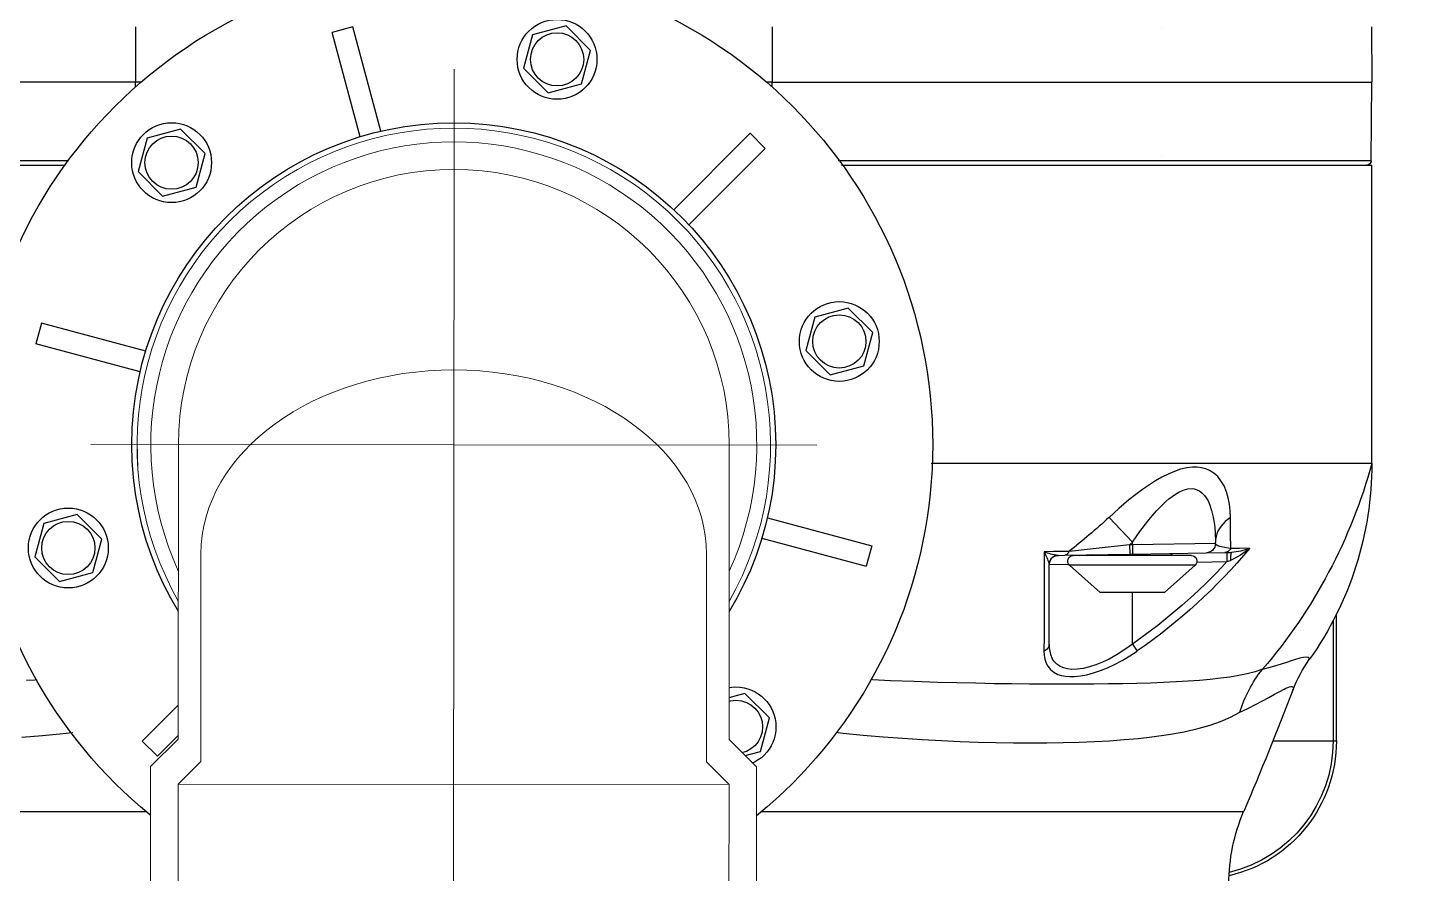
# Model space of a CAD drawing. Header units: millimetres. Extents: x -294625 to 2136527, y -251383 to 128331.
# Drawn here: x 1087771.5 to 1087920.7, y -78308.9 to -78217.3 of the extents above; entities that cross this region are included whole.
import ezdxf

# ---------------------------------------------------------------- set-up
doc = ezdxf.new("R2010")
doc.units = ezdxf.units.MM
doc.set_wipeout_variables(frame=1)
doc.linetypes.add('CENTER2', pattern=[28.575, 19.05, -3.175, 3.175, -3.175])
doc.layers.add('0.06 Trả nước', color=3, linetype='Continuous')
for name, color, linetype, lineweight in [('duong bao khuat', 251, 'Continuous', 0), ('Duong tam', 32, 'CENTER2', 0), ('Net manh', 54, 'Continuous', 0), ('Phu kien uPVC', 3, 'Continuous', 0)]:
    doc.layers.add(name, color=color, linetype=linetype, lineweight=lineweight)

# ---------------------------------------------------------------- blocks, each defined once
blk = doc.blocks.new('MB bom')
at = {"color": 8, "linetype": 'Continuous'}
for p, q in [((-199110.45, 638677.49), (-199110.45, 638737.04)), ((-199110.45, 638737.04), (-199078.15, 638737.04)), ((-199078.15, 638672.04), (-199078.15, 638737.04)), ((-199077.66, 638736.97), (-199069.15, 638737.04)), ((-199077.66, 638736.97), (-199077.66, 638672.04)), ((-199069.15, 638672.04), (-199069.15, 638737.04)), ((-199063.15, 638736.99), (-199069.15, 638737.04)), ((-199140.55, 638733.19), (-199126.82, 638733.19)), ((-199140.55, 638732.83), (-199140.55, 638733.19)), ((-199127.51, 638732.83), (-199140.55, 638732.83)), ((-199140.55, 638726.31), (-199140.55, 638732.83)), ((-199131.73, 638730.26), (-199131.58, 638730.24)), ((-199131.73, 638730.26), (-199131.73, 638730.26)), ((-199131.73, 638730.26), (-199131.73, 638730.26)), ((-199131.58, 638729.24), (-199131.72, 638728.76)), ((-199131.58, 638730.24), (-199131.49, 638730.13)), ((-199131.49, 638729.63), (-199131.58, 638729.24)), ((-199131.49, 638730.13), (-199131.45, 638729.93)), ((-199131.45, 638729.93), (-199131.49, 638729.63)), ((-199134.92, 638728.52), (-199135.06, 638728.48)), ((-199134.94, 638727.52), (-199134.84, 638727.73)), ((-199134.81, 638728.53), (-199134.92, 638728.52)), ((-199134.84, 638727.73), (-199134.76, 638727.92)), ((-199134.72, 638728.51), (-199134.81, 638728.53)), ((-199134.76, 638727.92), (-199134.7, 638728.1)), ((-199134.67, 638728.45), (-199134.72, 638728.51)), ((-199134.7, 638728.1), (-199134.66, 638728.25)), ((-199134.65, 638728.37), (-199134.67, 638728.45)), ((-199134.66, 638728.25), (-199134.65, 638728.37)), ((-199132.03, 638727.77), (-199132.21, 638727.2)), ((-199131.86, 638728.29), (-199132.03, 638727.77)), ((-199131.72, 638728.76), (-199131.86, 638728.29)), ((-199135.84, 638725.86), (-199135.49, 638726.49)), ((-199135.49, 638726.49), (-199135.19, 638727.05)), ((-199135.19, 638727.05), (-199134.94, 638727.52)), ((-199132.5, 638726.24), (-199132.8, 638725.17)), ((-199132.21, 638727.2), (-199132.5, 638726.24)), ((-199136.61, 638724.42), (-199136.21, 638725.17)), ((-199136.21, 638725.17), (-199135.84, 638725.86)), ((-199132.77, 638725.19), (-199133.04, 638724.39)), ((-199132.8, 638725.17), (-199132.77, 638725.19)), ((-199132.77, 638725.19), (-199132.77, 638725.19)), ((-199137.44, 638722.74), (-199137.02, 638723.61)), ((-199137.02, 638723.61), (-199136.61, 638724.42)), ((-199133.27, 638723.53), (-199133.46, 638722.63)), ((-199133.04, 638724.39), (-199133.27, 638723.53)), ((-199119.66, 638723.79), (-199119.68, 638722.7)), ((-199148.21, 638641.95), (-199148.21, 638723.14)), ((-199138.43, 638720.62), (-199137.97, 638721.7)), ((-199137.97, 638721.7), (-199137.44, 638722.74)), ((-199133.46, 638722.63), (-199133.62, 638721.65)), ((-199121.11, 638721.33), (-199120.98, 638721.71)), ((-199120.8, 638721.71), (-199120.98, 638721.71)), ((-199120.64, 638721.72), (-199120.8, 638721.71)), ((-199120.49, 638721.73), (-199120.64, 638721.72)), ((-199120.36, 638721.75), (-199120.49, 638721.73)), ((-199120.25, 638721.76), (-199120.36, 638721.75)), ((-199120.17, 638721.79), (-199120.25, 638721.76)), ((-199120.12, 638721.81), (-199120.17, 638721.79)), ((-199120.11, 638721.83), (-199120.12, 638721.81)), ((-199120.12, 638721.09), (-199120.11, 638721.83)), ((-199119.79, 638721.68), (-199119.87, 638721.61)), ((-199119.7, 638721.74), (-199119.79, 638721.68)), ((-199119.68, 638722.7), (-199119.7, 638721.74)), ((-199119.7, 638721.74), (-199118.05, 638721.73)), ((-199119.7, 638721.74), (-199119.63, 638721.26)), ((-199118.05, 638721.73), (-199116.31, 638721.72)), ((-199116.31, 638721.72), (-199116.53, 638721.42)), ((-199116.31, 638721.72), (-199115.59, 638721.69)), ((-199115.59, 638721.69), (-199114.88, 638721.61)), ((-199138.83, 638719.5), (-199138.43, 638720.62)), ((-199133.76, 638720.62), (-199133.88, 638719.53)), ((-199133.62, 638721.65), (-199133.76, 638720.62)), ((-199121.17, 638718.07), (-199121.11, 638721.33)), ((-199120.12, 638721.31), (-199121.11, 638721.33)), ((-199120.15, 638719.1), (-199120.12, 638721.09)), ((-199120.11, 638721.19), (-199120.12, 638721.09)), ((-199120.09, 638721.28), (-199120.11, 638721.19)), ((-199120.05, 638721.37), (-199120.09, 638721.28)), ((-199120.01, 638721.46), (-199120.05, 638721.37)), ((-199119.95, 638721.54), (-199120.01, 638721.46)), ((-199119.87, 638721.61), (-199119.95, 638721.54)), ((-199119.63, 638721.26), (-199119.55, 638720.87)), ((-199119.55, 638720.87), (-199119.47, 638720.57)), ((-199119.47, 638720.57), (-199119.39, 638720.34)), ((-199119.39, 638720.34), (-199119.3, 638720.18)), ((-199119.3, 638720.18), (-199119.21, 638720.09)), ((-199118.11, 638720.24), (-199118.4, 638720.15)), ((-199117.82, 638720.36), (-199118.11, 638720.24)), ((-199117.53, 638720.51), (-199117.82, 638720.36)), ((-199117.26, 638720.69), (-199117.53, 638720.51)), ((-199117, 638720.91), (-199117.26, 638720.69)), ((-199116.76, 638721.15), (-199117, 638720.91)), ((-199116.53, 638721.42), (-199116.76, 638721.15)), ((-199114.88, 638721.61), (-199114.2, 638721.48)), ((-199114.2, 638721.48), (-199113.53, 638721.28)), ((-199113.53, 638721.28), (-199112.91, 638721.02)), ((-199112.91, 638721.02), (-199112.34, 638720.68)), ((-199112.34, 638720.68), (-199111.9, 638720.33)), ((-199111.9, 638720.33), (-199111.53, 638719.92)), ((-199139.17, 638718.32), (-199138.83, 638719.5)), ((-199133.88, 638719.53), (-199133.98, 638718.36)), ((-199120.29, 638711.1), (-199120.15, 638719.1)), ((-199119.15, 638720.08), (-199119.29, 638711.08)), ((-199119.21, 638720.09), (-199119.15, 638720.08)), ((-199119.15, 638720.08), (-199119.01, 638720.08)), ((-199118.7, 638720.1), (-199119.01, 638720.08)), ((-199117.9, 638720.05), (-199119.01, 638720.08)), ((-199118.4, 638720.15), (-199118.7, 638720.1)), ((-199117.09, 638719.97), (-199117.9, 638720.05)), ((-199116.3, 638719.85), (-199117.09, 638719.97)), ((-199115.56, 638719.67), (-199116.3, 638719.85)), ((-199114.87, 638719.43), (-199115.56, 638719.67)), ((-199114.53, 638719.28), (-199114.87, 638719.43)), ((-199114.21, 638719.09), (-199114.53, 638719.28)), ((-199113.93, 638718.89), (-199114.21, 638719.09)), ((-199113.68, 638718.65), (-199113.93, 638718.89)), ((-199111.53, 638719.92), (-199111.22, 638719.44)), ((-199111.22, 638719.44), (-199111.05, 638719.03)), ((-199111.05, 638719.03), (-199110.94, 638718.58)), ((-199139.55, 638716.7), (-199139.17, 638718.32)), ((-199133.98, 638718.36), (-199134.07, 638717.12)), ((-199121.5, 638717.88), (-199124.45, 638714.58)), ((-199121.5, 638717.88), (-199121.5, 638704.28)), ((-199120.45, 638717.48), (-199120.45, 638704.68)), ((-199113.44, 638718.34), (-199113.68, 638718.65)), ((-199113.28, 638717.99), (-199113.44, 638718.34)), ((-199113.22, 638717.77), (-199113.28, 638717.99)), ((-199113.19, 638717.55), (-199113.22, 638717.77)), ((-199113.22, 638717.08), (-199113.19, 638717.55)), ((-199110.87, 638717.6), (-199110.95, 638716.97)), ((-199110.94, 638718.58), (-199110.88, 638718.1)), ((-199110.88, 638718.1), (-199110.87, 638717.6)), ((-199139.86, 638714.99), (-199139.55, 638716.7)), ((-199134.15, 638715.83), (-199134.21, 638714.46)), ((-199134.07, 638717.12), (-199134.15, 638715.83)), ((-199114.05, 638715.39), (-199113.8, 638715.74)), ((-199113.8, 638715.74), (-199113.59, 638716.1)), ((-199113.59, 638716.1), (-199113.36, 638716.59)), ((-199113.36, 638716.59), (-199113.22, 638717.08)), ((-199111.1, 638716.31), (-199111.33, 638715.64)), ((-199110.95, 638716.97), (-199111.1, 638716.31)), ((-199140.11, 638713.19), (-199139.86, 638714.99)), ((-199134.21, 638714.46), (-199134.27, 638713.03)), ((-199124.45, 638714.58), (-199124.45, 638707.58)), ((-199115.62, 638713.7), (-199115.1, 638714.2)), ((-199115.1, 638714.2), (-199114.6, 638714.72)), ((-199114.6, 638714.72), (-199114.32, 638715.05)), ((-199114.32, 638715.05), (-199114.05, 638715.39)), ((-199111.96, 638714.28), (-199112.35, 638713.59)), ((-199111.62, 638714.96), (-199111.96, 638714.28)), ((-199111.33, 638715.64), (-199111.62, 638714.96)), ((-199077.04, 638714.2), (-199077.04, 638714.2)), ((-199063.29, 638714.2), (-199063.29, 638714.2)), ((-199140.28, 638711.72), (-199140.11, 638713.19)), ((-199134.27, 638713.03), (-199134.31, 638711.55)), ((-199117.85, 638711.9), (-199116.72, 638712.77)), ((-199116.72, 638712.77), (-199116.16, 638713.23)), ((-199116.16, 638713.23), (-199115.62, 638713.7)), ((-199112.78, 638712.92), (-199113.3, 638712.17)), ((-199112.35, 638713.59), (-199112.78, 638712.92)), ((-199140.41, 638710.19), (-199140.28, 638711.72)), ((-199134.31, 638711.55), (-199134.34, 638710.05)), ((-199131.33, 638710.79), (-199130.8, 638711.6)), ((-199130.05, 638711.08), (-199130.8, 638711.6)), ((-199119.01, 638711.08), (-199117.85, 638711.9)), ((-199113.84, 638711.44), (-199114.42, 638710.71)), ((-199113.3, 638712.17), (-199113.84, 638711.44)), ((-199140.53, 638708.61), (-199140.41, 638710.19)), ((-199134.34, 638710.05), (-199134.37, 638708.51)), ((-199132.26, 638709.14), (-199131.82, 638709.97)), ((-199131.82, 638709.97), (-199131.33, 638710.79)), ((-199130.65, 638710.26), (-199131.19, 638709.42)), ((-199130.05, 638711.08), (-199130.65, 638710.26)), ((-199130.05, 638711.08), (-199124.45, 638711.08)), ((-199120.42, 638703.76), (-199120.3, 638710.79)), ((-199120.3, 638710.79), (-199120.29, 638711.1)), ((-199119.3, 638710.77), (-199120.3, 638710.79)), ((-199119.29, 638711.08), (-199120.29, 638711.1)), ((-199119.41, 638709.78), (-199119.51, 638708.78)), ((-199119.3, 638710.77), (-199119.41, 638709.78)), ((-199119.29, 638711.08), (-199119.3, 638710.77)), ((-199119.3, 638710.77), (-199119.01, 638711.08)), ((-199119.29, 638711.08), (-199119.01, 638711.08)), ((-199116.32, 638708.55), (-199119.01, 638711.08)), ((-199114.42, 638710.71), (-199115.35, 638709.61)), ((-199140.62, 638706.98), (-199140.53, 638708.61)), ((-199134.37, 638708.51), (-199134.39, 638706.91)), ((-199132.92, 638707.62), (-199132.62, 638708.38)), ((-199132.62, 638708.38), (-199132.26, 638709.14)), ((-199131.68, 638708.56), (-199132.02, 638707.85)), ((-199131.19, 638709.42), (-199131.68, 638708.56)), ((-199119.51, 638708.78), (-199119.62, 638707.8)), ((-199115.35, 638709.61), (-199116.32, 638708.55)), ((-199140.68, 638705.3), (-199140.62, 638706.98)), ((-199134.39, 638706.91), (-199134.4, 638705.25)), ((-199133.37, 638706.15), (-199133.18, 638706.87)), ((-199133.18, 638706.87), (-199132.92, 638707.62)), ((-199132.31, 638707.13), (-199132.53, 638706.43)), ((-199132.02, 638707.85), (-199132.31, 638707.13)), ((-199124.45, 638707.58), (-199121.5, 638704.28)), ((-199119.72, 638706.83), (-199119.83, 638705.87)), ((-199119.62, 638707.8), (-199119.72, 638706.83)), ((-199140.73, 638703.57), (-199140.68, 638705.3)), ((-199134.4, 638705.25), (-199134.4, 638703.54)), ((-199133.57, 638704.81), (-199133.5, 638705.46)), ((-199133.5, 638705.46), (-199133.37, 638706.15)), ((-199132.69, 638705.76), (-199132.78, 638705.11)), ((-199132.53, 638706.43), (-199132.69, 638705.76)), ((-199119.83, 638705.87), (-199119.93, 638704.93)), ((-199133.58, 638704.3), (-199133.57, 638704.81)), ((-199133.54, 638703.82), (-199133.58, 638704.3)), ((-199133.46, 638703.39), (-199133.54, 638703.82)), ((-199132.78, 638705.11), (-199132.79, 638704.51)), ((-199132.79, 638704.51), (-199132.74, 638704.04)), ((-199132.74, 638704.04), (-199132.63, 638703.61)), ((-199121.43, 638702.08), (-199121.4, 638704.19)), ((-199120.43, 638703.03), (-199120.42, 638703.76)), ((-199120.41, 638703.82), (-199120.42, 638703.76)), ((-199120.39, 638703.88), (-199120.41, 638703.82)), ((-199120.36, 638703.95), (-199120.39, 638703.88)), ((-199120.31, 638704.01), (-199120.36, 638703.95)), ((-199120.25, 638704.06), (-199120.31, 638704.01)), ((-199120.18, 638704.11), (-199120.25, 638704.06)), ((-199120.1, 638704.16), (-199120.18, 638704.11)), ((-199120.01, 638704.2), (-199120.1, 638704.16)), ((-199120.01, 638704.2), (-199120.03, 638702.52)), ((-199119.93, 638704.93), (-199120.01, 638704.2)), ((-199140.76, 638701.82), (-199140.73, 638703.57)), ((-199134.4, 638703.54), (-199134.4, 638701.78)), ((-199133.34, 638703), (-199133.46, 638703.39)), ((-199133.11, 638702.56), (-199133.34, 638703)), ((-199132.82, 638702.19), (-199133.11, 638702.56)), ((-199132.63, 638703.61), (-199132.46, 638703.23)), ((-199132.46, 638703.23), (-199132.24, 638702.91)), ((-199132.24, 638702.91), (-199131.98, 638702.65)), ((-199131.98, 638702.65), (-199131.67, 638702.43)), ((-199131.67, 638702.43), (-199131.19, 638702.23)), ((-199120.82, 638702.26), (-199120.97, 638702.17)), ((-199120.69, 638702.38), (-199120.82, 638702.26)), ((-199120.58, 638702.52), (-199120.69, 638702.38)), ((-199120.5, 638702.68), (-199120.58, 638702.52)), ((-199120.45, 638702.85), (-199120.5, 638702.68)), ((-199120.44, 638702.99), (-199120.45, 638702.85)), ((-199120.43, 638703.03), (-199120.44, 638702.99)), ((-199120.03, 638702.52), (-199120.05, 638701.51)), ((-199140.77, 638700.02), (-199140.76, 638701.82)), ((-199134.4, 638701.78), (-199134.39, 638699.93)), ((-199132.46, 638701.91), (-199132.82, 638702.19)), ((-199132.1, 638701.73), (-199132.46, 638701.91)), ((-199131.7, 638701.6), (-199132.1, 638701.73)), ((-199131.26, 638701.53), (-199131.7, 638701.6)), ((-199130.8, 638701.5), (-199131.26, 638701.53)), ((-199131.19, 638702.23), (-199130.64, 638702.12)), ((-199130.74, 638701.63), (-199130.8, 638701.5)), ((-199129.18, 638701.51), (-199130.8, 638701.5)), ((-199130.67, 638701.74), (-199130.74, 638701.63)), ((-199130.59, 638701.84), (-199130.67, 638701.74)), ((-199130.64, 638702.12), (-199130.05, 638702.08)), ((-199130.5, 638701.92), (-199130.59, 638701.84)), ((-199130.39, 638701.99), (-199130.5, 638701.92)), ((-199130.28, 638702.04), (-199130.39, 638701.99)), ((-199130.17, 638702.07), (-199130.28, 638702.04)), ((-199130.05, 638702.08), (-199130.17, 638702.07)), ((-199130.05, 638702.08), (-199121.43, 638702.08)), ((-199127.47, 638701.51), (-199129.18, 638701.51)), ((-199125.72, 638701.51), (-199127.47, 638701.51)), ((-199123.88, 638701.51), (-199125.72, 638701.51)), ((-199121.96, 638701.51), (-199123.88, 638701.51)), ((-199120.46, 638701.51), (-199121.96, 638701.51)), ((-199121.3, 638702.06), (-199121.43, 638702.08)), ((-199121.13, 638702.1), (-199121.3, 638702.06)), ((-199120.97, 638702.17), (-199121.13, 638702.1)), ((-199120.05, 638701.51), (-199120.46, 638701.51)), ((-199140.75, 638698.18), (-199140.77, 638700.02)), ((-199134.39, 638699.93), (-199134.37, 638698.03)), ((-199140.72, 638696.3), (-199140.75, 638698.18)), ((-199134.37, 638698.03), (-199134.34, 638696.09)), ((-199140.67, 638694.38), (-199140.72, 638696.3)), ((-199134.34, 638696.09), (-199134.3, 638694.09)), ((-199140.61, 638692.42), (-199140.67, 638694.38)), ((-199134.3, 638694.09), (-199134.25, 638692.04)), ((-199140.51, 638690.38), (-199140.61, 638692.42)), ((-199134.25, 638692.04), (-199134.2, 638689.95)), ((-199140.4, 638688.31), (-199140.51, 638690.38)), ((-199134.2, 638689.95), (-199134.12, 638687.44)), ((-199140.26, 638686.2), (-199140.4, 638688.31)), ((-199134.12, 638687.44), (-199134.02, 638684.87)), ((-199140.1, 638684.07), (-199140.26, 638686.2)), ((-199134.02, 638684.87), (-199133.9, 638682.25)), ((-199139.91, 638681.91), (-199140.1, 638684.07)), ((-199139.69, 638679.72), (-199139.91, 638681.91)), ((-199133.9, 638682.25), (-199133.76, 638679.59)), ((-199139.43, 638677.54), (-199139.69, 638679.72)), ((-199133.76, 638679.59), (-199133.58, 638676.87)), ((-199139.14, 638675.34), (-199139.43, 638677.54)), ((-199133.58, 638676.87), (-199133.37, 638674.1)), ((-199111.72, 638676.4), (-199111.76, 638676.9)), ((-199111.3, 638677.44), (-199111.3, 638677.38)), ((-199111.3, 638677.38), (-199111.28, 638677.22)), ((-199111.28, 638677.22), (-199111.26, 638676.97)), ((-199111.26, 638676.97), (-199111.24, 638676.66)), ((-199101.76, 638676.82), (-199101.74, 638676.95)), ((-199101.74, 638676.95), (-199101.74, 638676.97)), ((-199111.22, 638676.44), (-199111.72, 638676.4)), ((-199111.71, 638676.2), (-199111.72, 638676.4)), ((-199111.24, 638676.66), (-199111.22, 638676.44)), ((-199111.22, 638676.44), (-199111.21, 638676.24)), ((-199111.19, 638675.94), (-199111.21, 638676.24)), ((-199102, 638675.5), (-199101.95, 638675.79)), ((-199101.95, 638675.79), (-199101.91, 638675.99)), ((-199101.91, 638675.99), (-199101.85, 638676.32)), ((-199101.42, 638675.9), (-199101.91, 638675.99)), ((-199101.85, 638676.32), (-199101.8, 638676.6)), ((-199101.8, 638676.6), (-199101.76, 638676.82)), ((-199101.42, 638675.9), (-199101.45, 638675.7)), ((-199101.33, 638676.39), (-199101.42, 638675.9)), ((-199138.8, 638673.12), (-199139.14, 638675.34)), ((-199133.37, 638674.1), (-199133.11, 638671.28)), ((-199122.34, 638675.02), (-199122.35, 638675.05)), ((-199122.3, 638674.9), (-199122.34, 638675.02)), ((-199122.22, 638674.7), (-199122.3, 638674.9)), ((-199122.12, 638674.42), (-199122.22, 638674.7)), ((-199122.01, 638674.11), (-199122.12, 638674.42)), ((-199121.54, 638674.28), (-199122.01, 638674.11)), ((-199121.94, 638673.92), (-199122.01, 638674.11)), ((-199121.84, 638673.64), (-199121.94, 638673.92)), ((-199121.71, 638674.75), (-199121.54, 638674.28)), ((-199121.54, 638674.28), (-199121.47, 638674.09)), ((-199138.41, 638670.91), (-199138.8, 638673.12)), ((-199091.94, 638672.65), (-199091.85, 638672.83)), ((-199091.85, 638672.83), (-199091.64, 638673.28)), ((-199091.4, 638672.62), (-199091.85, 638672.83)), ((-199091.49, 638672.44), (-199091.62, 638672.17)), ((-199091.4, 638672.62), (-199091.49, 638672.44)), ((-199091.31, 638672.82), (-199091.4, 638672.62)), ((-199091.17, 638673.1), (-199091.31, 638672.82)), ((-199091.06, 638673.32), (-199091.17, 638673.1)), ((-199090.99, 638673.47), (-199091.06, 638673.32)), ((-199090.97, 638673.52), (-199090.99, 638673.47)), ((-199137.96, 638668.68), (-199138.41, 638670.91)), ((-199133.11, 638671.28), (-199132.87, 638669.22)), ((-199088.21, 638672.04), (-199078.15, 638672.04)), ((-199078.15, 638663.65), (-199078.15, 638672.04)), ((-199077.66, 638672.04), (-199078.15, 638672.04)), ((-199077.66, 638672.04), (-199069.15, 638672.04)), ((-199077.66, 638672.04), (-199077.66, 638663.07)), ((-199069.15, 638672.04), (-199069.15, 638644.99)), ((-199063.15, 638672.04), (-199069.15, 638672.04)), ((-199130.71, 638669.56), (-199131, 638669.97)), ((-199130.87, 638670.67), (-199130.84, 638670.62)), ((-199130.84, 638670.62), (-199130.74, 638670.49)), ((-199130.74, 638670.49), (-199130.6, 638670.28)), ((-199130.3, 638669.84), (-199130.71, 638669.56)), ((-199130.6, 638669.4), (-199130.71, 638669.56)), ((-199130.6, 638670.28), (-199130.43, 638670.03)), ((-199130.43, 638670.03), (-199130.3, 638669.84)), ((-199130.3, 638669.84), (-199130.19, 638669.68)), ((-199130.02, 638669.43), (-199130.19, 638669.68)), ((-199137.43, 638666.46), (-199137.96, 638668.68)), ((-199083.35, 638667.82), (-199083.16, 638668.05)), ((-199083.16, 638668.05), (-199083.02, 638668.22)), ((-199083.02, 638668.22), (-199082.94, 638668.32)), ((-199082.94, 638668.32), (-199082.92, 638668.33)), ((-199137.21, 638665.32), (-199137.43, 638666.46)), ((-199083.69, 638667.42), (-199083.88, 638667.18)), ((-199083.69, 638667.42), (-199083.56, 638667.57)), ((-199083.56, 638667.57), (-199083.35, 638667.82)), ((-199083.18, 638667.24), (-199083.56, 638667.57)), ((-199083.18, 638667.24), (-199083.31, 638667.09)), ((-199082.86, 638667.63), (-199083.18, 638667.24)), ((-199139.22, 638663.06), (-199139.24, 638663.07)), ((-199139.13, 638662.97), (-199139.22, 638663.06)), ((-199138.96, 638662.83), (-199139.13, 638662.97)), ((-199138.73, 638662.64), (-199138.96, 638662.83)), ((-199138.48, 638662.43), (-199138.73, 638662.64)), ((-199138.53, 638663.13), (-199138.15, 638662.81)), ((-199138.15, 638662.81), (-199138.48, 638662.43)), ((-199138.33, 638662.3), (-199138.48, 638662.43)), ((-199138.09, 638662.11), (-199138.33, 638662.3)), ((-199138.15, 638662.81), (-199138, 638662.68)), ((-199076.6, 638659.69), (-199076.43, 638659.8)), ((-199076.31, 638659.28), (-199076.56, 638659.11)), ((-199076.43, 638659.8), (-199076.02, 638660.09)), ((-199076.15, 638659.39), (-199076.43, 638659.8)), ((-199076.15, 638659.39), (-199076.31, 638659.28)), ((-199075.97, 638659.52), (-199076.15, 638659.39)), ((-199075.71, 638659.69), (-199075.97, 638659.52)), ((-199075.5, 638659.84), (-199075.71, 638659.69)), ((-199075.37, 638659.93), (-199075.5, 638659.84)), ((-199075.32, 638659.96), (-199075.37, 638659.93)), ((-199102.96, 638657.8), (-199103.18, 638654.52)), ((-199101.64, 638657.4), (-199101.64, 638639.04)), ((-199144.43, 638655.02), (-199144.38, 638655)), ((-199144.38, 638655), (-199144.23, 638654.93)), ((-199144.23, 638654.93), (-199144.01, 638654.82)), ((-199144.01, 638654.82), (-199143.72, 638654.69)), ((-199143.53, 638654.59), (-199143.74, 638654.14)), ((-199143.72, 638654.69), (-199143.53, 638654.59)), ((-199143.53, 638654.59), (-199143.35, 638654.51)), ((-199143.08, 638654.37), (-199143.35, 638654.51)), ((-199119.59, 638654.52), (-199118.78, 638655.82)), ((-199119.57, 638655.25), (-199119.59, 638654.52)), ((-199103.18, 638654.52), (-199119.59, 638654.52)), ((-199119.57, 638655.35), (-199119.57, 638655.25)), ((-199103.18, 638654.52), (-199103.18, 638639.04)), ((-199098.14, 638639.04), (-199098.14, 638655.84)), ((-199097.95, 638655.73), (-199097.95, 638619.35)), ((-199143.74, 638654.14), (-199144.19, 638654.35)), ((-199143.56, 638654.05), (-199143.74, 638654.14)), ((-199095.95, 638629.84), (-199095.95, 638654.42)), ((-199072.07, 638651.03), (-199072.35, 638650.93)), ((-199072.07, 638651.03), (-199071.88, 638651.1)), ((-199071.72, 638650.63), (-199071.9, 638650.56)), ((-199071.88, 638651.1), (-199071.57, 638651.21)), ((-199071.72, 638650.63), (-199071.88, 638651.1)), ((-199071.25, 638650.8), (-199071.72, 638650.63)), ((-199071.57, 638651.21), (-199071.3, 638651.31)), ((-199071.3, 638651.31), (-199071.09, 638651.39)), ((-199071.09, 638651.39), (-199070.97, 638651.43)), ((-199070.97, 638651.43), (-199070.94, 638651.44)), ((-199126.2, 638626.32), (-199126.2, 638648.76)), ((-199126.65, 638627.06), (-199126.65, 638648.02)), ((-199127.45, 638628.6), (-199127.45, 638646.49)), ((-199147.86, 638644.25), (-199147.88, 638644.26)), ((-199147.73, 638644.23), (-199147.86, 638644.25)), ((-199147.51, 638644.19), (-199147.73, 638644.23)), ((-199147.22, 638644.14), (-199147.51, 638644.19)), ((-199147.3, 638644.66), (-199146.81, 638644.57)), ((-199146.9, 638644.08), (-199147.22, 638644.14)), ((-199146.81, 638644.57), (-199146.9, 638644.08)), ((-199146.7, 638644.05), (-199146.9, 638644.08)), ((-199146.81, 638644.57), (-199146.61, 638644.54)), ((-199146.41, 638643.99), (-199146.7, 638644.05)), ((-199069.75, 638640.3), (-199070.05, 638640.28)), ((-199069.79, 638640.8), (-199069.59, 638640.81)), ((-199069.55, 638640.31), (-199069.75, 638640.3)), ((-199069.59, 638640.81), (-199069.09, 638640.85)), ((-199069.55, 638640.31), (-199069.59, 638640.81)), ((-199069.33, 638640.33), (-199069.55, 638640.31)), ((-199069.02, 638640.36), (-199069.33, 638640.33)), ((-199068.77, 638640.37), (-199069.02, 638640.36)), ((-199068.61, 638640.39), (-199068.77, 638640.37)), ((-199068.55, 638640.39), (-199068.61, 638640.39)), ((-199102.01, 638639.04), (-199120.95, 638639.04)), ((-199120.95, 638636.04), (-199120.95, 638639.04)), ((-199098.43, 638639.04), (-199102.01, 638639.04)), ((-199102.01, 638636.04), (-199102.01, 638639.04)), ((-199097.95, 638639.04), (-199098.43, 638639.04)), ((-199098.43, 638636.04), (-199098.43, 638639.04)), ((-199102.01, 638636.04), (-199120.95, 638636.04)), ((-199103.18, 638636.04), (-199103.18, 638620.57)), ((-199098.43, 638636.04), (-199102.01, 638636.04)), ((-199101.64, 638636.04), (-199101.64, 638617.68)), ((-199097.95, 638636.04), (-199098.43, 638636.04)), ((-199098.14, 638619.25), (-199098.14, 638636.04)), ((-199148.35, 638634.69), (-199148.29, 638634.7)), ((-199148.29, 638634.7), (-199148.13, 638634.71)), ((-199148.13, 638634.71), (-199147.88, 638634.73)), ((-199147.88, 638634.73), (-199147.57, 638634.75)), ((-199147.31, 638634.27), (-199147.81, 638634.23)), ((-199147.57, 638634.75), (-199147.35, 638634.77)), ((-199147.35, 638634.77), (-199147.15, 638634.79)), ((-199147.35, 638634.77), (-199147.31, 638634.27)), ((-199147.11, 638634.29), (-199147.31, 638634.27)), ((-199146.85, 638634.81), (-199147.15, 638634.79)), ((-199148.21, 638551.94), (-199148.21, 638633.13)), ((-199070.2, 638631.04), (-199070.5, 638631.09)), ((-199070.2, 638631.04), (-199070, 638631)), ((-199070.09, 638630.51), (-199070, 638631)), ((-199070, 638631), (-199069.68, 638630.94)), ((-199069.68, 638630.94), (-199069.39, 638630.89)), ((-199069.39, 638630.89), (-199069.17, 638630.85)), ((-199069.17, 638630.85), (-199069.04, 638630.83)), ((-199069.04, 638630.83), (-199069.02, 638630.83)), ((-199095.95, 638629.84), (-199088.95, 638629.75)), ((-199070.09, 638630.51), (-199070.29, 638630.55)), ((-199069.6, 638630.42), (-199070.09, 638630.51)), ((-199069.15, 638630.09), (-199069.15, 638603.04)), ((-199145.93, 638623.65), (-199145.96, 638623.64)), ((-199145.81, 638623.69), (-199145.93, 638623.65)), ((-199145.6, 638623.77), (-199145.81, 638623.69)), ((-199145.66, 638624.28), (-199145.19, 638624.45)), ((-199145.33, 638623.87), (-199145.6, 638623.77)), ((-199145.02, 638623.98), (-199145.33, 638623.87)), ((-199145.19, 638624.45), (-199145, 638624.52)), ((-199145.19, 638624.45), (-199145.02, 638623.98)), ((-199144.83, 638624.05), (-199145.02, 638623.98)), ((-199144.55, 638624.15), (-199144.83, 638624.05)), ((-199120.81, 638620.57), (-199103.18, 638620.57)), ((-199103.18, 638620.57), (-199102.96, 638617.29)), ((-199073.56, 638620.58), (-199073.83, 638620.71)), ((-199073.37, 638620.49), (-199073.56, 638620.58)), ((-199073.37, 638620.49), (-199073.16, 638620.94)), ((-199073.18, 638620.4), (-199073.37, 638620.49)), ((-199073.34, 638621.03), (-199073.16, 638620.94)), ((-199072.9, 638620.26), (-199073.18, 638620.4)), ((-199073.16, 638620.94), (-199072.71, 638620.73)), ((-199072.67, 638620.16), (-199072.9, 638620.26)), ((-199072.52, 638620.09), (-199072.67, 638620.16)), ((-199072.47, 638620.06), (-199072.52, 638620.09)), ((-199140.93, 638615.56), (-199140.75, 638615.69)), ((-199140.75, 638615.69), (-199140.59, 638615.8)), ((-199140.75, 638615.69), (-199140.47, 638615.28)), ((-199140.34, 638615.97), (-199140.59, 638615.8)), ((-199141.58, 638615.12), (-199141.53, 638615.16)), ((-199141.53, 638615.16), (-199141.4, 638615.25)), ((-199141.4, 638615.25), (-199141.19, 638615.39)), ((-199141.19, 638615.39), (-199140.93, 638615.56)), ((-199140.47, 638615.28), (-199140.88, 638614.99)), ((-199140.31, 638615.39), (-199140.47, 638615.28)), ((-199078.58, 638612.78), (-199078.81, 638612.97)), ((-199078.75, 638612.27), (-199078.42, 638612.65)), ((-199078.58, 638612.78), (-199078.42, 638612.65)), ((-199078.42, 638612.65), (-199078.17, 638612.44)), ((-199078.75, 638612.27), (-199078.9, 638612.4)), ((-199078.37, 638611.95), (-199078.75, 638612.27)), ((-199078.17, 638612.44), (-199077.95, 638612.25)), ((-199078.15, 638603.04), (-199078.15, 638611.43)), ((-199077.95, 638612.25), (-199077.77, 638612.11)), ((-199077.77, 638612.11), (-199077.68, 638612.03)), ((-199077.68, 638612.03), (-199077.66, 638612.01)), ((-199077.66, 638612.01), (-199077.66, 638603.04)), ((-199137.43, 638609.34), (-199137.32, 638609.86)), ((-199137.99, 638606.94), (-199137.43, 638609.34)), ((-199137.43, 638609.34), (-199137.32, 638609.3)), ((-199137.32, 638609.3), (-199136.45, 638608.99)), ((-199138.46, 638604.54), (-199137.99, 638606.94)), ((-199134.04, 638607.46), (-199133.72, 638607.84)), ((-199133.97, 638606.77), (-199133.98, 638606.75)), ((-199133.88, 638606.87), (-199133.97, 638606.77)), ((-199133.74, 638607.04), (-199133.88, 638606.87)), ((-199133.55, 638607.26), (-199133.74, 638607.04)), ((-199133.72, 638607.84), (-199133.59, 638607.99)), ((-199133.72, 638607.84), (-199133.34, 638607.51)), ((-199133.34, 638607.51), (-199133.55, 638607.26)), ((-199133.21, 638607.67), (-199133.34, 638607.51)), ((-199133.02, 638607.9), (-199133.21, 638607.67)), ((-199132.96, 638605.95), (-199133.12, 638604.63)), ((-199086.71, 638605.4), (-199086.88, 638605.65)), ((-199086.6, 638605.24), (-199086.71, 638605.4)), ((-199086.6, 638605.24), (-199086.19, 638605.52)), ((-199086.47, 638605.06), (-199086.6, 638605.24)), ((-199086.3, 638605.69), (-199086.19, 638605.52)), ((-199086.19, 638605.52), (-199085.9, 638605.11)), ((-199138.86, 638602.16), (-199138.46, 638604.54)), ((-199133.12, 638604.63), (-199133.37, 638601.9)), ((-199086.3, 638604.8), (-199086.47, 638605.06)), ((-199086.16, 638604.59), (-199086.3, 638604.8)), ((-199086.06, 638604.46), (-199086.16, 638604.59)), ((-199086.03, 638604.41), (-199086.06, 638604.46)), ((-199125.73, 638601.99), (-199125.59, 638602.27)), ((-199125.59, 638602.27), (-199125.5, 638602.47)), ((-199125.5, 638602.47), (-199125.41, 638602.65)), ((-199125.5, 638602.47), (-199125.05, 638602.25)), ((-199125.28, 638602.92), (-199125.41, 638602.65)), ((-199125.05, 638602.25), (-199125.26, 638601.8)), ((-199124.96, 638602.43), (-199125.05, 638602.25)), ((-199088.21, 638603.04), (-199078.15, 638603.04)), ((-199078.15, 638538.04), (-199078.15, 638603.04)), ((-199077.66, 638603.04), (-199078.15, 638603.04)), ((-199077.66, 638603.04), (-199077.66, 638538.12)), ((-199077.66, 638603.04), (-199069.15, 638603.04)), ((-199069.15, 638603.04), (-199069.15, 638538.04)), ((-199063.15, 638603.04), (-199069.15, 638603.04)), ((-199139.2, 638599.8), (-199138.86, 638602.16)), ((-199133.37, 638601.9), (-199133.58, 638599.2)), ((-199125.93, 638601.56), (-199125.91, 638601.61)), ((-199125.91, 638601.61), (-199125.84, 638601.76)), ((-199125.84, 638601.76), (-199125.73, 638601.99)), ((-199095.36, 638600.81), (-199095.43, 638600.99)), ((-199095.36, 638600.81), (-199094.89, 638600.97)), ((-199095.19, 638600.34), (-199095.36, 638600.81)), ((-199094.96, 638601.16), (-199095.06, 638601.44)), ((-199094.96, 638601.16), (-199094.89, 638600.97)), ((-199094.89, 638600.97), (-199094.78, 638600.66)), ((-199139.5, 638597.49), (-199139.2, 638599.8)), ((-199133.58, 638599.2), (-199133.74, 638596.53)), ((-199115.48, 638599.18), (-199115.45, 638599.38)), ((-199114.95, 638599.29), (-199114.99, 638599.09)), ((-199114.95, 638599.29), (-199114.9, 638599.59)), ((-199094.78, 638600.66), (-199094.68, 638600.39)), ((-199094.68, 638600.39), (-199094.6, 638600.18)), ((-199094.6, 638600.18), (-199094.56, 638600.06)), ((-199094.56, 638600.06), (-199094.55, 638600.03)), ((-199115.57, 638598.69), (-199115.48, 638599.18)), ((-199115.48, 638599.18), (-199114.99, 638599.09)), ((-199115.14, 638598.26), (-199115.16, 638598.13)), ((-199115.16, 638598.13), (-199115.16, 638598.11)), ((-199115.1, 638598.48), (-199115.14, 638598.26)), ((-199115.05, 638598.77), (-199115.1, 638598.48)), ((-199114.99, 638599.09), (-199115.05, 638598.77)), ((-199105.69, 638598.84), (-199105.72, 638599.14)), ((-199105.68, 638598.64), (-199105.69, 638598.84)), ((-199105.68, 638598.64), (-199105.18, 638598.68)), ((-199105.66, 638598.42), (-199105.68, 638598.64)), ((-199105.64, 638598.11), (-199105.66, 638598.42)), ((-199105.62, 638597.86), (-199105.64, 638598.11)), ((-199105.6, 638597.7), (-199105.62, 638597.86)), ((-199105.2, 638598.88), (-199105.18, 638598.68)), ((-199105.18, 638598.68), (-199105.14, 638598.18)), ((-199139.75, 638595.21), (-199139.5, 638597.49)), ((-199133.74, 638596.53), (-199133.88, 638593.9)), ((-199110.45, 638538.04), (-199110.45, 638597.59)), ((-199105.6, 638597.64), (-199105.6, 638597.7)), ((-199139.97, 638592.95), (-199139.75, 638595.21)), ((-199133.88, 638593.9), (-199134, 638591.24)), ((-199140.15, 638590.73), (-199139.97, 638592.95))]:
    blk.add_line(p, q, dxfattribs=at)
for centre, radius in [((-199223.45, 638637.54), 72.9), ((-199223.45, 638637.54), 71.55), ((-199108.45, 638637.54), 38.5), ((-199108.45, 638637.54), 36.53), ((-199108.45, 638637.54), 31), ((-199108.45, 638637.54), 29.8), ((-199108.45, 638637.54), 29.5), ((-199108.45, 638637.54), 25), ((-199108.45, 638637.54), 24.63), ((-199108.45, 638637.54), 24.38), ((-199108.45, 638637.54), 21.25), ((-199108.45, 638637.54), 21)]:
    blk.add_circle(centre, radius, dxfattribs=at)
for centre, radius, start, end in [((-199095.09, 638681.15), 57.97, 105.3708, 130.5489), ((-199110.45, 638700.26), 36.78, 89.9993, 125.3536), ((-199077.65, 638736.47), 0.5, 90.5, 180), ((-199140.55, 638718.19), 15, 90, 167.0186), ((-199140.55, 638718.19), 14.64, 90, 166.6108), ((-199140.51, 638742.64), 15.18, 291.0548, 305.3354), ((-198991.33, 638355.19), 400, 111.0587, 113.0908), ((-199141.37, 638735.88), 13.72, 286.6766, 308.6689), ((-199080.9, 638677.21), 60.6, 129.7599, 145.4207), ((-199114.42, 638719.01), 7.09, 137.6215, 157.5986), ((-199114.51, 638721.58), 5.6, 156.829, 177.4407), ((-199156.05, 638741.54), 20, 270, 293.0908), ((-199080.36, 638676.77), 60.38, 132.4451, 145.3751), ((-199119.15, 638719.08), 1, 90, 179), ((-199121.05, 638717.48), 0.6, 0, 138.1783), ((-199119.95, 638715.58), 0.5, 180, 237.0869), ((-199070.84, 638666.18), 62.15, 137.0276, 142.288), ((-199119.95, 638706.58), 0.5, 148.1774, 180), ((-199121.05, 638704.68), 0.6, 221.8217, 0), ((-199121.43, 638703.08), 1, 270, 359), ((-199114.97, 638703.6), 5.49, 186.0384, 202.4134), ((-199125.56, 638690.69), 12.14, 63.0116, 69.4851), ((-199108.45, 638637.54), 40, 94.0867, 110.3373), ((-199108.45, 638637.54), 39.7, 94.7498, 109.6742), ((-199111.27, 638676.94), 0.5, 94.0867, 184.812), ((-199108.45, 638637.54), 40, 80.3373, 94.0867), ((-199108.45, 638637.54), 40, 64.0867, 80.3373), ((-199101.82, 638676.48), 0.5, 349.612, 80.3373), ((-199108.45, 638637.54), 38.8, 94.812, 109.612), ((-199112, 638676.18), 0.3, 275.255, 4.812), ((-199110.25, 638661.12), 15.16, 93.6306, 95.5208), ((-199108.45, 638637.54), 39, 80.3466, 94.0774), ((-199108.45, 638637.54), 38.8, 80.3504, 94.0736), ((-199104.37, 638660.83), 15.16, 78.9032, 80.7934), ((-199101.16, 638675.65), 0.3, 169.612, 259.169), ((-199108.45, 638637.54), 38.8, 64.812, 79.612), ((-199108.45, 638637.54), 39.7, 64.7498, 79.6742), ((-199108.45, 638637.54), 40, 110.3373, 124.0867), ((-199108.45, 638637.54), 39, 110.3466, 124.0774), ((-199108.45, 638637.54), 38.8, 110.3504, 124.0736), ((-199122.18, 638674.58), 0.5, 19.612, 110.3373), ((-199116.56, 638659.75), 15.16, 108.9032, 110.7934), ((-199121.19, 638674.19), 0.3, 199.612, 289.169), ((-199092.21, 638672.78), 0.3, 245.255, 334.812), ((-199098.22, 638658.86), 15.16, 63.6306, 65.5208), ((-199091.19, 638673.07), 0.5, 64.0867, 154.812), ((-199108.45, 638637.54), 38.8, 50.3504, 64.0736), ((-199108.45, 638637.54), 39, 50.3466, 64.0774), ((-199108.45, 638637.54), 40, 50.3373, 64.0867), ((-199108.45, 638637.54), 40, 124.0867, 140.3373), ((-199108.45, 638637.54), 39.7, 124.7498, 139.6742), ((-199108.45, 638637.54), 38.8, 124.812, 139.612), ((-199130.59, 638670.25), 0.5, 124.0867, 214.812), ((-199130.85, 638669.23), 0.3, 305.255, 34.812), ((-199121.79, 638657.06), 15.16, 123.6306, 125.5208), ((-199108.45, 638637.54), 40, 34.0867, 50.3373), ((-199083.24, 638667.95), 0.5, 319.612, 50.3373), ((-199146.62, 638694.45), 29.47, 288.1617, 292.9233), ((-199093.27, 638655.67), 15.16, 48.9032, 50.7934), ((-199083.08, 638666.9), 0.3, 139.612, 229.169), ((-199108.45, 638637.54), 38.8, 34.812, 49.612), ((-199108.45, 638637.54), 39.7, 34.7498, 49.6742), ((-199108.45, 638637.54), 40, 140.3373, 154.0867), ((-199108.45, 638637.54), 39, 140.3466, 154.0774), ((-199108.45, 638637.54), 38.8, 140.3504, 154.0736), ((-199138.86, 638662.75), 0.5, 49.612, 140.3373), ((-199126.58, 638652.72), 15.16, 138.9032, 140.7934), ((-199137.81, 638662.91), 0.3, 229.612, 319.169), ((-199076.77, 638659.94), 0.3, 215.255, 304.812), ((-199088.93, 638650.88), 15.16, 33.6306, 35.5208), ((-199108.45, 638637.54), 38.8, 20.3504, 34.0736), ((-199108.45, 638637.54), 39, 20.3466, 34.0774), ((-199075.74, 638659.68), 0.5, 34.0867, 124.812), ((-199108.45, 638637.54), 40, 20.3373, 34.0867), ((-199108.45, 638637.54), 40, 154.0867, 170.3373), ((-199108.45, 638637.54), 39.7, 154.7498, 169.6742), ((-199143.98, 638654.8), 0.5, 154.0867, 244.812), ((-199129.77, 638647.77), 15.16, 153.6306, 155.5208), ((-199108.45, 638637.54), 38.8, 154.812, 169.612), ((-199143.69, 638653.78), 0.3, 335.255, 64.812), ((-199071.8, 638650.28), 0.3, 109.612, 199.169), ((-199086.24, 638645.65), 15.16, 18.9032, 20.7934), ((-199108.45, 638637.54), 38.8, 4.812, 19.612), ((-199071.41, 638651.27), 0.5, 289.612, 20.3373), ((-199108.45, 638637.54), 39.7, 4.7498, 19.6742), ((-199108.45, 638637.54), 40, 4.0867, 20.3373), ((-199108.45, 638637.54), 40, 170.3373, 184.0867), ((-199147.39, 638644.17), 0.5, 79.612, 170.3373), ((-199108.45, 638637.54), 39, 170.3466, 184.0774), ((-199108.45, 638637.54), 38.8, 170.3504, 184.0736), ((-199131.74, 638641.62), 15.16, 168.9032, 170.7934), ((-199146.56, 638644.83), 0.3, 259.612, 349.169), ((-199069.81, 638641.09), 0.3, 185.255, 274.812), ((-199108.45, 638637.54), 38.8, 350.3504, 4.0736), ((-199108.45, 638637.54), 39, 350.3466, 4.0774), ((-199084.88, 638639.34), 15.16, 3.6306, 5.5208), ((-199069.05, 638640.36), 0.5, 4.0867, 94.812), ((-199108.45, 638637.54), 40, 350.3373, 4.0867), ((-199108.45, 638637.54), 40, 184.0867, 200.3373), ((-199147.85, 638634.73), 0.5, 184.0867, 274.812), ((-199108.45, 638637.54), 39.7, 184.7498, 199.6742), ((-199132.03, 638635.74), 15.16, 183.6306, 185.5208), ((-199108.45, 638637.54), 38.8, 184.812, 199.612), ((-199147.09, 638633.99), 0.3, 5.255, 94.812), ((-199108.45, 638637.54), 40, 334.0867, 350.3373), ((-199085.16, 638633.46), 15.16, 348.9032, 350.7934), ((-199069.51, 638630.91), 0.5, 259.612, 350.3373), ((-199108.45, 638637.54), 38.8, 334.812, 349.612), ((-199108.45, 638637.54), 39.7, 334.7498, 349.6742), ((-199070.34, 638630.25), 0.3, 79.612, 169.169), ((-199145.1, 638624.8), 0.3, 289.612, 19.169), ((-199145.49, 638623.81), 0.5, 109.612, 200.3373), ((-199108.45, 638637.54), 40, 200.3373, 214.0867), ((-199108.45, 638637.54), 39, 200.3466, 214.0774), ((-199130.66, 638629.43), 15.16, 198.9032, 200.7934), ((-199108.45, 638637.54), 38.8, 200.3504, 214.0736), ((-199108.45, 638637.54), 38.8, 320.3504, 334.0736), ((-199108.45, 638637.54), 39, 320.3466, 334.0774), ((-199087.14, 638627.31), 15.16, 333.6306, 335.5208), ((-199073.21, 638621.3), 0.3, 155.255, 244.812), ((-199072.92, 638620.28), 0.5, 334.0867, 64.812), ((-199108.45, 638637.54), 40, 320.3373, 334.0867), ((-199127.97, 638624.2), 15.16, 213.6306, 215.5208), ((-199108.45, 638637.54), 40, 214.0867, 230.3373), ((-199141.16, 638615.4), 0.5, 214.0867, 304.812), ((-199108.45, 638637.54), 39.7, 214.7498, 229.6742), ((-199140.13, 638615.15), 0.3, 35.255, 124.812), ((-199108.45, 638637.54), 38.8, 214.812, 229.612), ((-199090.32, 638622.36), 15.16, 318.9032, 320.7934), ((-199108.45, 638637.54), 38.8, 304.812, 319.612), ((-199108.45, 638637.54), 40, 304.0867, 320.3373), ((-199108.45, 638637.54), 39.7, 304.7498, 319.6742), ((-199079.09, 638612.17), 0.3, 49.612, 139.169), ((-199078.04, 638612.33), 0.5, 229.612, 320.3373), ((-199133.82, 638608.18), 0.3, 319.612, 49.169), ((-199133.66, 638607.13), 0.5, 139.612, 230.3373), ((-199108.45, 638637.54), 40, 230.3373, 244.0867), ((-199123.63, 638619.41), 15.16, 228.9032, 230.7934), ((-199108.45, 638637.54), 39, 230.3466, 244.0774), ((-199108.45, 638637.54), 38.8, 230.3504, 244.0736), ((-199108.45, 638637.54), 38.8, 290.3504, 304.0736), ((-199108.45, 638637.54), 39, 290.3466, 304.0774), ((-199095.11, 638618.02), 15.16, 303.6306, 305.5208), ((-199086.05, 638605.86), 0.3, 125.255, 214.812), ((-199108.45, 638637.54), 40, 290.3373, 304.0867), ((-199086.31, 638604.83), 0.5, 304.0867, 34.812), ((-199118.68, 638616.23), 15.16, 243.6306, 245.5208), ((-199124.69, 638602.3), 0.3, 65.255, 154.812), ((-199108.45, 638637.54), 38.8, 244.812, 259.612), ((-199125.71, 638602.01), 0.5, 244.0867, 334.812), ((-199108.45, 638637.54), 40, 244.0867, 260.3373), ((-199108.45, 638637.54), 39.7, 244.7498, 259.6742), ((-199108.45, 638637.54), 38.8, 274.812, 289.612), ((-199095.71, 638600.89), 0.3, 19.612, 109.169), ((-199100.34, 638615.33), 15.16, 288.9032, 290.7934), ((-199115.74, 638599.43), 0.3, 349.612, 79.169), ((-199112.53, 638614.25), 15.16, 258.9032, 260.7934), ((-199108.45, 638637.54), 38.8, 260.3504, 274.0736), ((-199108.45, 638637.54), 40, 274.0867, 290.3373), ((-199104.9, 638598.9), 0.3, 95.255, 184.812), ((-199108.45, 638637.54), 39.7, 274.7498, 289.6742), ((-199094.72, 638600.5), 0.5, 199.612, 290.3373), ((-199115.08, 638598.6), 0.5, 169.612, 260.3373), ((-199108.45, 638637.54), 40, 260.3373, 274.0867), ((-199108.45, 638637.54), 39, 260.3466, 274.0774), ((-199106.65, 638613.97), 15.16, 273.6306, 275.5208), ((-199105.64, 638598.14), 0.5, 274.0867, 4.812)]:
    blk.add_arc(centre, radius, start, end, dxfattribs=at)
blk = doc.blocks.new('mat dung van')
blk.add_wipeout([(-195729.71, 638223.91), (-195717.07, 638221.47), (-195704.23, 638220.87), (-195693.82, 638221.72), (-195683.86, 638223.71), (-195674.93, 638226.53), (-195661.29, 638232.97), (-195649.93, 638240.77), (-195643.97, 638246.02), (-195640.13, 638249.96), (-195636.99, 638253.57), (-195633.7, 638257.81), (-195629.7, 638263.78), (-195624.54, 638273.47), (-195622.27, 638278.91), (-195619.48, 638287.55), (-195617.12, 638299.57), (-195616.41, 638310.36), (-195616.75, 638318.6), (-195618.33, 638329.33), (-195620.03, 638336.08), (-195627.12, 638353.41), (-195630.23, 638358.76), (-195637.26, 638368.44), (-195643.74, 638375.43), (-195650.87, 638381.66), (-195658.42, 638386.97), (-195664.06, 638390.25), (-195673.28, 638394.52), (-195683.12, 638397.77), (-195688.69, 638399.08), (-195696.65, 638400.31), (-195708.57, 638400.81), (-195717.94, 638400.1), (-195728.17, 638398.17), (-195733.97, 638396.52), (-195744.97, 638392.16), (-195753.54, 638387.52), (-195765.49, 638378.74), (-195772.56, 638371.87), (-195779.85, 638362.87), (-195784.34, 638355.87), (-195788.63, 638347.45), (-195793.35, 638334.13), (-195794.78, 638327.9), (-195796.14, 638317.87), (-195796.38, 638308.45), (-195795.82, 638300.53), (-195794.27, 638291.33), (-195791.59, 638281.77), (-195788.77, 638274.54), (-195785.23, 638267.38), (-195779.36, 638258.13), (-195772.63, 638249.88), (-195764.2, 638241.84), (-195760.26, 638238.73), (-195753.89, 638234.38), (-195744.93, 638229.5), (-195739.64, 638227.2)]).dxf.layer = 'duong bao khuat'
at = {"linetype": 'ByBlock'}
for p, q in [((-195692.7, 638369.76), (-195687.44, 638389.38)), ((-195688.83, 638368.73), (-195683.58, 638388.34)), ((-195683.58, 638388.34), (-195687.44, 638389.38)), ((-195762.11, 638369.37), (-195764.94, 638366.54)), ((-195747.76, 638355.01), (-195762.11, 638369.37)), ((-195750.58, 638352.18), (-195764.94, 638366.54)), ((-195648.52, 638328.42), (-195628.91, 638333.68)), ((-195627.88, 638329.81), (-195628.91, 638333.68)), ((-195647.49, 638324.56), (-195627.88, 638329.81)), ((-195765.34, 638297.12), (-195784.95, 638291.87)), ((-195764.3, 638293.26), (-195783.92, 638288)), ((-195783.92, 638288), (-195784.95, 638291.87)), ((-195662.24, 638269.5), (-195647.88, 638255.14)), ((-195665.07, 638266.67), (-195650.71, 638252.31)), ((-195647.88, 638255.14), (-195650.71, 638252.31)), ((-195724, 638252.95), (-195729.25, 638233.34)), ((-195720.13, 638251.92), (-195725.39, 638232.3)), ((-195725.39, 638232.3), (-195729.25, 638233.34))]:
    blk.add_line(p, q, dxfattribs=at)
for points in [[(-195724.14, 638377), (-195719.54, 638381.59), (-195721.23, 638387.87), (-195727.5, 638389.55), (-195732.1, 638384.96), (-195730.42, 638378.68), (-195724.14, 638377)], [(-195651.7, 638357.59), (-195647.11, 638362.18), (-195648.79, 638368.46), (-195655.07, 638370.15), (-195659.66, 638365.55), (-195657.98, 638359.27), (-195651.7, 638357.59)], [(-195777.17, 638323.97), (-195772.57, 638328.57), (-195774.25, 638334.85), (-195780.53, 638336.53), (-195785.13, 638331.93), (-195783.45, 638325.65), (-195777.17, 638323.97)], [(-195632.29, 638285.15), (-195627.7, 638289.75), (-195629.38, 638296.03), (-195635.66, 638297.71), (-195640.26, 638293.11), (-195638.57, 638286.83), (-195632.29, 638285.15)], [(-195757.76, 638251.53), (-195753.16, 638256.13), (-195754.84, 638262.41), (-195761.12, 638264.09), (-195765.72, 638259.49), (-195764.04, 638253.22), (-195757.76, 638251.53)], [(-195685.32, 638232.12), (-195680.73, 638236.72), (-195682.41, 638243), (-195688.69, 638244.68), (-195693.28, 638240.09), (-195691.6, 638233.81), (-195685.32, 638232.12)]]:
    blk.add_lwpolyline(points, dxfattribs=at)
for centre, radius in [((-195706.41, 638310.84), 90), ((-195725.82, 638383.28), 7.5), ((-195725.82, 638383.28), 5), ((-195706.41, 638310.84), 60.5), ((-195653.39, 638363.87), 7.5), ((-195653.39, 638363.87), 5), ((-195706.41, 638310.84), 55), ((-195778.85, 638330.25), 7.5), ((-195778.85, 638330.25), 5), ((-195633.98, 638291.43), 7.5), ((-195633.98, 638291.43), 5), ((-195759.44, 638257.81), 7.5), ((-195759.44, 638257.81), 5), ((-195687, 638238.4), 7.5), ((-195687, 638238.4), 5)]:
    blk.add_circle(centre, radius, dxfattribs=at)
blk = doc.blocks.new('B88100C1')
at = {"color": 0}
blk.add_wipeout([(-50, 60.5), (-50, -60.5), (-50.59, -60.5), (-52, -60.5), (-54.71, -60.5), (-55.25, -60.5), (-56.15, -60.5), (-57.46, -60.5), (-58.31, -60.5), (-59, -60.5), (-59.5, -60.5), (-60.21, -60.5), (-63.72, -60.5), (-65, -60.5), (-66, -60.5), (-67, -60.5), (-67.51, -60.5), (-68, -60.5), (-69.05, -60.5), (-69.21, -60.5), (-105.7, -60.5), (-111.2, -55), (-138.77, -55), (-147.42, -59.08), (-154.45, -61.31), (-166.53, -63.15), (-176.26, -62.94), (-186, -61.19), (-200.2, -55.57), (-211.81, -47.46), (-223.11, -34.35), (-228.4, -24.28), (-231.77, -13.58), (-233.25, 0), (-232.64, 8.78), (-231.12, 16.28), (-227.8, 25.68), (-223.68, 33.46), (-217.62, 41.63), (-210.2, 48.83), (-202.87, 54.04), (-192.97, 58.93), (-180.01, 62.45), (-171.79, 63.22), (-170, 63.22), (-163.24, 62.89), (-156.52, 61.8), (-148.8, 59.59), (-142.6, 57.01), (-138.77, 55), (-111.2, 55), (-105.7, 60.5), (-69.21, 60.5), (-68.73, 60.5), (-67.71, 60.5), (-66.11, 60.5), (-64.73, 60.5), (-63.94, 60.5), (-63.72, 60.5), (-60.21, 60.5), (-59.98, 60.5), (-59.31, 60.5), (-57.75, 60.5), (-57, 60.5), (-56, 60.5), (-55.5, 60.5), (-54.71, 60.5), (-52, 60.5), (-51.01, 60.5), (-50.39, 60.5)], dxfattribs=at).dxf.layer = 'duong bao khuat'
at = {"layer": 'Duong tam', "color": 8, "ltscale": 50}
for p, q in [((-170, 72.5), (-170, -72.5)), ((-245, 0), (-38.5, 0))]:
    blk.add_line(p, q, dxfattribs=at)
at = {"layer": 'Net manh', "color": 0, "ltscale": 50}
for p, q in [((-102.2, 55), (-106.72, 50.48)), ((-50, 55), (-102.2, 55)), ((-102.2, 55), (-102.2, -55)), ((-106.72, 50.48), (-148.17, 50.48)), ((-106.72, -50.48), (-148.17, -50.48)), ((-102.2, -55), (-106.72, -50.48)), ((-102.2, -55), (-50, -55))]:
    blk.add_line(p, q, dxfattribs=at)
for radius, start, end in [(63.25, 60.4092, 299.5908), (55, 90, 270)]:
    blk.add_arc((-170, 0), radius, start, end, dxfattribs=at)
blk.add_ellipse((-148.17, 0), major_axis=(0, -50.48), ratio=0.72863, start_param=3.141593, end_param=6.283185, dxfattribs=at)
at = {"layer": 'Phu kien uPVC', "color": 0, "ltscale": 50}
for p, q in [((-105.7, 60.5), (-111.2, 55)), ((-50, 60.5), (-105.7, 60.5)), ((-50, 60.5), (-50, -60.5)), ((-170, 55), (-111.2, 55)), ((-170, -55), (-111.2, -55)), ((-105.7, -60.5), (-111.2, -55)), ((-105.7, -60.5), (-50, -60.5))]:
    blk.add_line(p, q, dxfattribs=at)
blk.add_arc((-170, 0), 60.5, 65.38, 294.62, dxfattribs=at)
blk = doc.blocks.new('PMBCB')
at = {"layer": '0.06 Trả nước'}
for p, q in [((314.08, 1897.97, 0), (314.11, 1687.94, 0)), ((374.08, 1897.98, 0), (374.11, 1687.95, 0))]:
    blk.add_line(p, q, dxfattribs=at)
at = {"layer": '0.06 Trả nước', "color": 8}
blk.add_line((344.08, 1897.97, 0), (344.11, 1687.95, 0), dxfattribs=at)
at = {"color": 8, "xscale": -0.998699011935332, "yscale": 0.998699011935332, "zscale": 0.998699011935332, "rotation": 270}
blk.add_blockref('MB bom', (-637462.74, 200790.95), dxfattribs=at)
at = {"layer": '0.06 Trả nước', "xscale": 0.5760000000000021, "yscale": 0.5760000000000021, "zscale": 0.5760000000000021, "rotation": 90}
blk.add_blockref('mat dung van', (368010.98, 114668.44), dxfattribs=at)
at = {"layer": '0.06 Trả nước', "xscale": 0.5420573960465384, "yscale": 0.5420573960465384, "zscale": 0.5420573960465384, "rotation": 269.9635649960027}
blk.add_blockref('B88100C1', (343.88, 1849.39), dxfattribs=at)
h = blk.add_hatch()
h.set_pattern_fill('BTCT2', color=8, scale=30, pattern_type=2)
h.set_pattern_definition([(50, (-27194.2, -11189.96), (215.17805, -18.8256), [22.5, -247.5]), (355, (-27194.2, -11189.96), (-41.6254, 225.6576), [18, -198]), (100.4514, (-27176.26, -11191.53), (173.5528, 206.8319), [19.122, -210.3426]), (46.1842, (-27194.2, -11129.96), (320.1723, -49.6557), [33.75, -371.25]), (96.6356, (-27167.5, -11134.1), (280.3988, 292.2354), [28.683, -315.514]), (351.1842, (-27194.2, -11129.96), (280.3986, 292.2356), [27, -297]), (21, (-27164.2, -11144.96), (179.0721, -120.7857), [22.5, -247.5]), (326, (-27164.2, -11144.96), (72.9946, 217.545), [18, -198]), (71.4514, (-27149.27, -11155.03), (252.0668, 96.7591), [19.122, -210.3426]), (37.5, (-27194.194, -11189.96), (3.64796, 99.86816), [0, -195.6, 0, -201, 0, -198.75]), (7.5, (-27194.19, -11189.96), (78.92086, 118.3235), [0, -114.6, 0, -191.1, 0, -75.75]), (327.5, (-27261.094, -11189.96), (160.14673, -6.76646), [0, -75, 0, -234, 0, -310.5]), (317.5, (-27291.1, -11189.96), (174.95585, 30.0315), [0, -97.5, 0, -155.4, 0, -220.5]), (45, (-27194.19, -11189.96), (-63.6396, 63.6396), []), (45, (-27194.19, -11168.96), (-63.6396, 63.6396), [])])
h.paths.add_polyline_path([(6600, 2700), (-2900, 2700), (-2900, -200), (6600, -200)])
h.paths.add_polyline_path([(5000, 2500), (5000, 0), (0, 0), (0, 2500)], flags=16)
h.paths.add_polyline_path([(5200, 2500), (6400, 2500), (6400, 0), (5200, 0)], flags=16)
h.paths.add_polyline_path([(-200, 2500), (-200, 0), (-2700, 0), (-2700, 2500)], flags=16)
h.paths.add_polyline_path([(5350.97, 389.34), (6075.73, 389.34), (6075.73, 539.34), (5350.97, 539.34)], flags=0)
h.paths.add_polyline_path([(5451.74, 547.35), (5986.02, 547.35), (5986.02, 775.92), (5451.74, 775.92)], flags=0)
h.paths.add_polyline_path([(4155.05, 389.34), (4879.81, 389.34), (4879.81, 539.34), (4155.05, 539.34)], flags=0)
h.paths.add_polyline_path([(4255.82, 547.35), (4790.11, 547.35), (4790.11, 775.92), (4255.82, 775.92)], flags=0)
h.paths.add_polyline_path([(-1032.12, 389.34), (-307.36, 389.34), (-307.36, 539.34), (-1032.12, 539.34)], flags=0)
h.paths.add_polyline_path([(-931.35, 547.35), (-397.07, 547.35), (-397.07, 775.92), (-931.35, 775.92)], flags=0)

msp = doc.modelspace()

# ---------------------------------------------------------------- block references
msp.add_blockref('PMBCB', (1087473.72, -80204.01))

doc.saveas('drawing.dxf')
